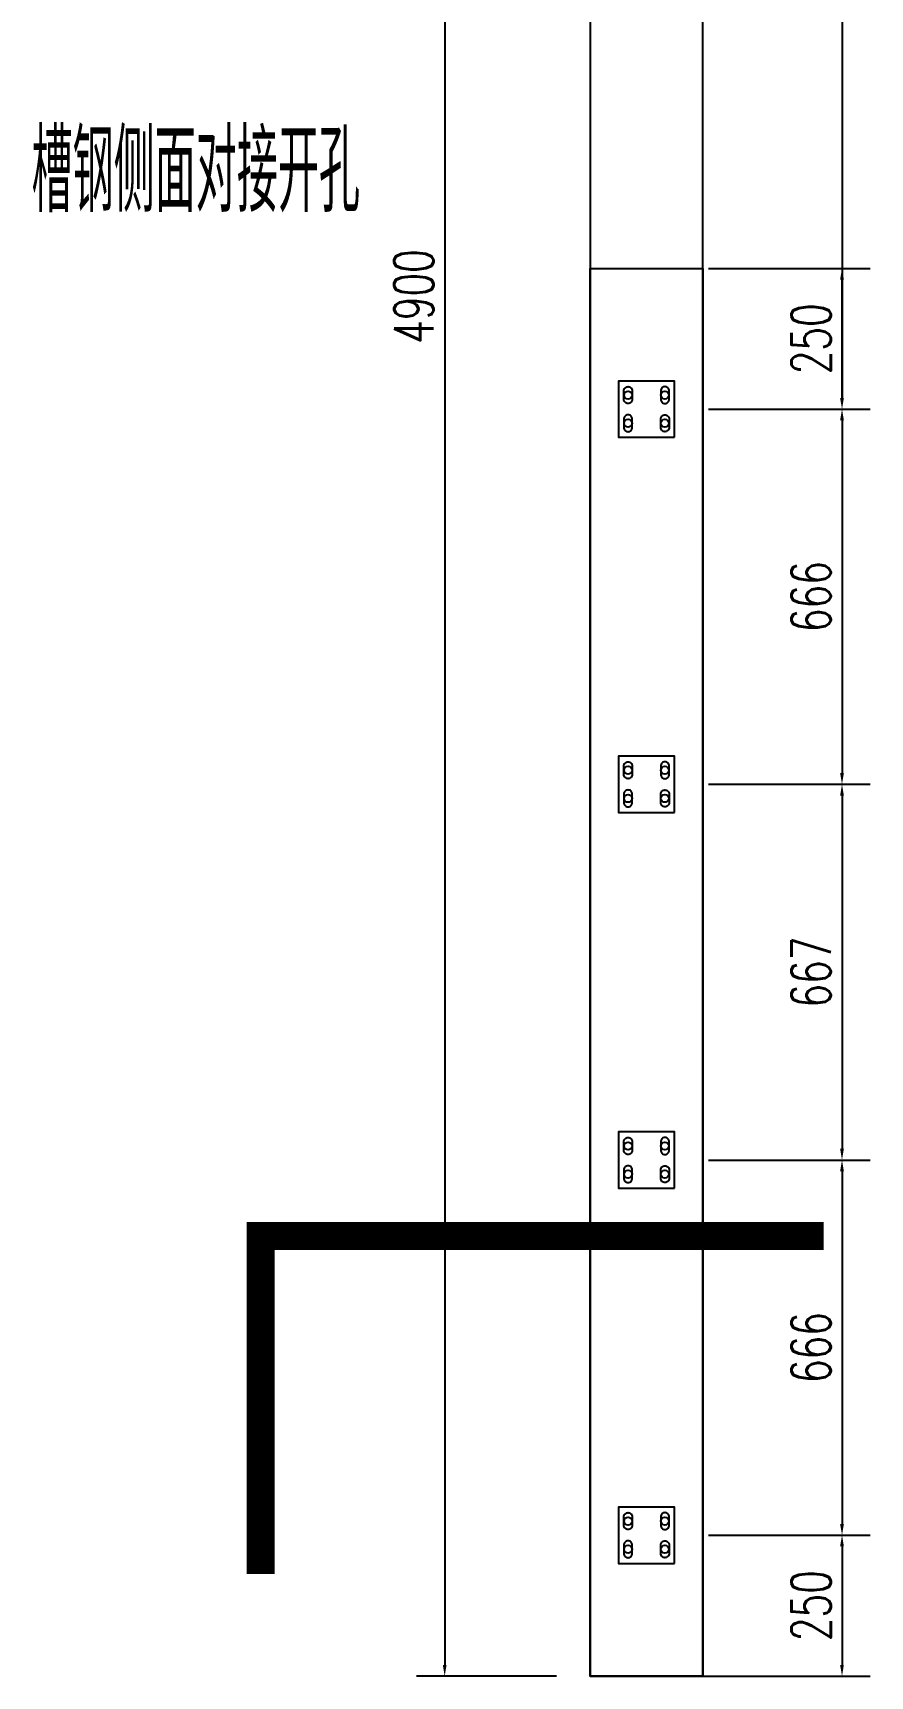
# Model space of a CAD drawing. Header units: millimetres. Extents: x -1443632 to -1307761, y 1430256 to 1527696.
# Drawn here: x -1393197 to -1391709, y 1482319 to 1485237 of the extents above; entities that cross this region are included whole.
import ezdxf

# ---------------------------------------------------------------- set-up
doc = ezdxf.new("R2010")
doc.units = ezdxf.units.MM
doc.header["$LTSCALE"] = 10
doc.layers.get('0').update_dxf_attribs({"linetype": 'CONTINUOUS'})
doc.layers.get('DEFPOINTS').update_dxf_attribs({"linetype": 'CONTINUOUS'})
for name, color, linetype in [('PUB_TEXT', 7, 'CONTINUOUS'), ('W-PLASTIC_RAILINGS塑木栏杆', 6, 'CONTINUOUS'), ('W-STEEL_FRAME钢架', 3, 'CONTINUOUS')]:
    doc.layers.add(name, color=color, linetype=linetype)
doc.styles.add('_TCH_DIM', font='SIMPLEX.shx', dxfattribs={"width": 0.7, "bigfont": 'GBCBIG.shx'})
doc.styles.add('STANDARD_T3', font='simplex.shx', dxfattribs={"width": 0.7, "bigfont": 'gbcbig.shx'})
doc.dimstyles.new('W&&20', dxfattribs={"dimtxt": 70, "dimasz": 20, "dimexe": 50, "dimexo": 60, "dimgap": 20, "dimtad": 1, "dimdec": 0, "dimzin": 0, "dimdsep": 46, "dimtxsty": 'STANDARD_T3', "dimcen": 0.09, "dimclrd": 1, "dimclre": 1, "dimclrt": 7, "dimazin": 2, "dimtfac": 1, "dimtdec": 0, "dimtix": 1, "dimtmove": 2, "dimatfit": 3, "dimfxl": 0, "dimtolj": 1, "dimtzin": 0, "dimarcsym": 0})

# ---------------------------------------------------------------- blocks, each defined once
blk = doc.blocks.new('*D317')
at = {"layer": 'DEFPOINTS', "color": 0, "transparency": 16777216}
for p in [(-1392056.6, 1487217.9), (-1392056.6, 1484568.9), (-1391759.3, 1484568.9)]:
    blk.add_point(p, dxfattribs=at)
at = {"layer": 'W-PLASTIC_RAILINGS塑木栏杆', "color": 1, "lineweight": -2, "transparency": 16777216}
for p, q in [((-1391996.6, 1487217.9), (-1391709.3, 1487217.9)), ((-1391759.3, 1487197.9), (-1391759.3, 1484588.9)), ((-1391996.6, 1484568.9), (-1391709.3, 1484568.9))]:
    blk.add_line(p, q, dxfattribs=at)
at = {"layer": 'W-PLASTIC_RAILINGS塑木栏杆', "color": 1, "transparency": 16777216}
for points in [[(-1391762.7, 1487197.9), (-1391756, 1487197.9), (-1391759.3, 1487217.9)], [(-1391762.7, 1484588.9), (-1391756, 1484588.9), (-1391759.3, 1484568.9)]]:
    blk.add_solid(points, dxfattribs=at)
at = {"layer": 'W-PLASTIC_RAILINGS塑木栏杆', "color": 7, "transparency": 16777216, "insert": (-1391814.3, 1485893.4), "char_height": 70, "attachment_point": 5, "rotation": 90, "style": 'STANDARD_T3'}
blk.add_mtext('\\A1;2649', dxfattribs=at)
blk = doc.blocks.new('*D353')
at = {"layer": 'DEFPOINTS', "color": 0, "transparency": 16777216}
for p in [(-1392206.6, 1487218.9), (-1392465.1, 1482318.9), (-1392206.6, 1482318.9)]:
    blk.add_point(p, dxfattribs=at)
at = {"layer": 'W-PLASTIC_RAILINGS塑木栏杆', "color": 1, "lineweight": -2, "transparency": 16777216}
for p, q in [((-1392266.6, 1487218.9), (-1392515.1, 1487218.9)), ((-1392465.1, 1487198.9), (-1392465.1, 1482338.9)), ((-1392266.6, 1482318.9), (-1392515.1, 1482318.9))]:
    blk.add_line(p, q, dxfattribs=at)
at = {"layer": 'W-PLASTIC_RAILINGS塑木栏杆', "color": 1, "transparency": 16777216}
for points in [[(-1392468.4, 1487198.9), (-1392461.7, 1487198.9), (-1392465.1, 1487218.9)], [(-1392468.4, 1482338.9), (-1392461.7, 1482338.9), (-1392465.1, 1482318.9)]]:
    blk.add_solid(points, dxfattribs=at)
at = {"layer": 'W-PLASTIC_RAILINGS塑木栏杆', "color": 7, "transparency": 16777216, "insert": (-1392520.1, 1484768.9), "char_height": 70, "attachment_point": 5, "rotation": 90, "style": 'STANDARD_T3'}
blk.add_mtext('\\A1;4900', dxfattribs=at)
blk = doc.blocks.new('*D355')
at = {"layer": 'DEFPOINTS', "color": 0, "transparency": 16777216}
for p in [(-1392056.6, 1482569.2), (-1392106.6, 1482318.9), (-1391759.3, 1482318.9)]:
    blk.add_point(p, dxfattribs=at)
at = {"layer": 'W-PLASTIC_RAILINGS塑木栏杆', "color": 1, "lineweight": -2, "transparency": 16777216}
for p, q in [((-1391996.6, 1482569.2), (-1391709.3, 1482569.2)), ((-1391759.3, 1482549.2), (-1391759.3, 1482338.9)), ((-1392046.6, 1482318.9), (-1391709.3, 1482318.9))]:
    blk.add_line(p, q, dxfattribs=at)
at = {"layer": 'W-PLASTIC_RAILINGS塑木栏杆', "color": 1, "transparency": 16777216}
for points in [[(-1391762.7, 1482549.2), (-1391756, 1482549.2), (-1391759.3, 1482569.2)], [(-1391762.7, 1482338.9), (-1391756, 1482338.9), (-1391759.3, 1482318.9)]]:
    blk.add_solid(points, dxfattribs=at)
at = {"layer": 'W-PLASTIC_RAILINGS塑木栏杆', "color": 7, "transparency": 16777216, "insert": (-1391814.3, 1482444.1), "char_height": 70, "attachment_point": 5, "rotation": 90, "style": 'STANDARD_T3'}
blk.add_mtext('\\A1;250', dxfattribs=at)
blk = doc.blocks.new('*D356')
at = {"layer": 'DEFPOINTS', "color": 0, "transparency": 16777216}
for p in [(-1392056.6, 1484818.9), (-1391759.3, 1484818.9), (-1392056.6, 1484568.9)]:
    blk.add_point(p, dxfattribs=at)
at = {"layer": 'W-PLASTIC_RAILINGS塑木栏杆', "color": 1, "lineweight": -2, "transparency": 16777216}
for p, q in [((-1391996.6, 1484818.9), (-1391709.3, 1484818.9)), ((-1391759.3, 1484588.9), (-1391759.3, 1484798.9)), ((-1391996.6, 1484568.9), (-1391709.3, 1484568.9))]:
    blk.add_line(p, q, dxfattribs=at)
at = {"layer": 'W-PLASTIC_RAILINGS塑木栏杆', "color": 1, "transparency": 16777216}
for points in [[(-1391762.7, 1484798.9), (-1391756, 1484798.9), (-1391759.3, 1484818.9)], [(-1391762.7, 1484588.9), (-1391756, 1484588.9), (-1391759.3, 1484568.9)]]:
    blk.add_solid(points, dxfattribs=at)
at = {"layer": 'W-PLASTIC_RAILINGS塑木栏杆', "color": 7, "transparency": 16777216, "insert": (-1391814.3, 1484693.9), "char_height": 70, "attachment_point": 5, "rotation": 90, "style": 'STANDARD_T3'}
blk.add_mtext('\\A1;250', dxfattribs=at)
blk = doc.blocks.new('*D318')
at = {"layer": 'DEFPOINTS', "color": 0, "transparency": 16777216}
for p in [(-1392056.6, 1484568.9), (-1392056.6, 1483902.7), (-1391759.3, 1483902.7)]:
    blk.add_point(p, dxfattribs=at)
at = {"layer": 'W-PLASTIC_RAILINGS塑木栏杆', "color": 1, "lineweight": -2, "transparency": 16777216}
for p, q in [((-1391996.6, 1484568.9), (-1391709.3, 1484568.9)), ((-1391759.3, 1484548.9), (-1391759.3, 1483922.7)), ((-1391996.6, 1483902.7), (-1391709.3, 1483902.7))]:
    blk.add_line(p, q, dxfattribs=at)
at = {"layer": 'W-PLASTIC_RAILINGS塑木栏杆', "color": 1, "transparency": 16777216}
for points in [[(-1391762.7, 1484548.9), (-1391756, 1484548.9), (-1391759.3, 1484568.9)], [(-1391762.7, 1483922.7), (-1391756, 1483922.7), (-1391759.3, 1483902.7)]]:
    blk.add_solid(points, dxfattribs=at)
at = {"layer": 'W-PLASTIC_RAILINGS塑木栏杆', "color": 7, "transparency": 16777216, "insert": (-1391814.3, 1484235.8), "char_height": 70, "attachment_point": 5, "rotation": 90, "style": 'STANDARD_T3'}
blk.add_mtext('\\A1;666', dxfattribs=at)
blk = doc.blocks.new('*D319')
at = {"layer": 'DEFPOINTS', "color": 0, "transparency": 16777216}
for p in [(-1392056.6, 1483902.7), (-1392056.6, 1483235.4), (-1391759.3, 1483235.4)]:
    blk.add_point(p, dxfattribs=at)
at = {"layer": 'W-PLASTIC_RAILINGS塑木栏杆', "color": 1, "lineweight": -2, "transparency": 16777216}
for p, q in [((-1391996.6, 1483902.7), (-1391709.3, 1483902.7)), ((-1391759.3, 1483882.7), (-1391759.3, 1483255.4)), ((-1391996.6, 1483235.4), (-1391709.3, 1483235.4))]:
    blk.add_line(p, q, dxfattribs=at)
at = {"layer": 'W-PLASTIC_RAILINGS塑木栏杆', "color": 1, "transparency": 16777216}
for points in [[(-1391762.7, 1483882.7), (-1391756, 1483882.7), (-1391759.3, 1483902.7)], [(-1391762.7, 1483255.4), (-1391756, 1483255.4), (-1391759.3, 1483235.4)]]:
    blk.add_solid(points, dxfattribs=at)
at = {"layer": 'W-PLASTIC_RAILINGS塑木栏杆', "color": 7, "transparency": 16777216, "insert": (-1391814.3, 1483569.1), "char_height": 70, "attachment_point": 5, "rotation": 90, "style": 'STANDARD_T3'}
blk.add_mtext('\\A1;667', dxfattribs=at)
blk = doc.blocks.new('*D320')
at = {"layer": 'DEFPOINTS', "color": 0, "transparency": 16777216}
for p in [(-1392056.6, 1483235.4), (-1392056.6, 1482569.2), (-1391759.3, 1482569.2)]:
    blk.add_point(p, dxfattribs=at)
at = {"layer": 'W-PLASTIC_RAILINGS塑木栏杆', "color": 1, "lineweight": -2, "transparency": 16777216}
for p, q in [((-1391996.6, 1483235.4), (-1391709.3, 1483235.4)), ((-1391759.3, 1483215.4), (-1391759.3, 1482589.2)), ((-1391996.6, 1482569.2), (-1391709.3, 1482569.2))]:
    blk.add_line(p, q, dxfattribs=at)
at = {"layer": 'W-PLASTIC_RAILINGS塑木栏杆', "color": 1, "transparency": 16777216}
for points in [[(-1391762.7, 1483215.4), (-1391756, 1483215.4), (-1391759.3, 1483235.4)], [(-1391762.7, 1482589.2), (-1391756, 1482589.2), (-1391759.3, 1482569.2)]]:
    blk.add_solid(points, dxfattribs=at)
at = {"layer": 'W-PLASTIC_RAILINGS塑木栏杆', "color": 7, "transparency": 16777216, "insert": (-1391814.3, 1482902.3), "char_height": 70, "attachment_point": 5, "rotation": 90, "style": 'STANDARD_T3'}
blk.add_mtext('\\A1;666', dxfattribs=at)
blk = doc.blocks.new('$matou$00000140')
blk.add_lwpolyline([(-50, 50), (50, 50), (50, -50), (-50, -50)], close=True)
for points in [[(-17.5, 40.2), (-32.5, 40.2, 0.414214), (-40, 32.7), (-40, 32.7, 0.414214), (-32.5, 25.2), (-17.5, 25.2, 0.414214), (-10, 32.7), (-10, 32.7, 0.414214)], [(17.5, 40.2), (32.5, 40.2, -0.414214), (40, 32.7), (40, 32.7, -0.414214), (32.5, 25.2), (17.5, 25.2, -0.414214), (10, 32.7), (10, 32.7, -0.414214)], [(-17.5, -40.2), (-32.5, -40.2, -0.414214), (-40, -32.7), (-40, -32.7, -0.414214), (-32.5, -25.2), (-17.5, -25.2, -0.414214), (-10, -32.7), (-10, -32.7, -0.414214)], [(17.5, -40.2), (32.5, -40.2, 0.414214), (40, -32.7), (40, -32.7, 0.414214), (32.5, -25.2), (17.5, -25.2, 0.414214), (10, -32.7), (10, -32.7, 0.414214)]]:
    blk.add_lwpolyline(points, format="xyb", close=True)

msp = doc.modelspace()

# ---------------------------------------------------------------- linework, layer by layer
at = {"color": 3, "const_width": 50}
msp.add_lwpolyline([(-1392792, 1482500.5), (-1392792, 1483100.5), (-1391792, 1483100.5)], dxfattribs=at)
at = {"layer": 'W-STEEL_FRAME钢架', "color": 4}
for points in [[(-1392206.6, 1482318.9), (-1392006.6, 1482318.9), (-1392006.6, 1487218.9), (-1392206.6, 1487218.9)], [(-1392006.6, 1484818.9), (-1392006.6, 1482318.9), (-1392206.6, 1482318.9), (-1392206.6, 1484818.9)]]:
    msp.add_lwpolyline(points, close=True, dxfattribs=at)
at = {"layer": 'W-STEEL_FRAME钢架', "color": 2}
for centre in [(-1392139.3, 1484593.9), (-1392074, 1484593.9), (-1392139.3, 1484543.9), (-1392074, 1484543.9), (-1392139.3, 1483927.7), (-1392074, 1483927.7), (-1392139.3, 1483877.7), (-1392074, 1483877.7), (-1392139.3, 1483260.4), (-1392074, 1483260.4), (-1392139.3, 1483210.4), (-1392074, 1483210.4), (-1392139.3, 1482594.2), (-1392074, 1482594.2), (-1392139.3, 1482544.2), (-1392074, 1482544.2)]:
    msp.add_circle(centre, 7, dxfattribs=at)

# ---------------------------------------------------------------- block references
at = {"yscale": -1, "rotation": 90.00000000000001}
for p in [(-1392106.6, 1484568.9), (-1392106.6, 1483902.7), (-1392106.6, 1483235.4), (-1392106.6, 1482569.2)]:
    msp.add_blockref('$matou$00000140', p, dxfattribs=at)

# ---------------------------------------------------------------- texts
at = {"layer": 'PUB_TEXT', "color": 7, "style": '_TCH_DIM', "width": 0.7}
msp.add_text('槽钢侧面对接开孔', height=144.68, dxfattribs=at).set_placement((-1393198.9, 1484919.1))

# ---------------------------------------------------------------- dimensions: what is measured, and where the dimension line sits
at = {"layer": 'W-PLASTIC_RAILINGS塑木栏杆'}
for base, p1, p2, picture, middle in [((-1392465.1, 1482318.9), (-1392206.6, 1487218.9), (-1392206.6, 1482318.9), '*D353', (-1392520.1, 1484768.9)), ((-1391759.3, 1484568.9), (-1392056.6, 1487217.9), (-1392056.6, 1484568.9), '*D317', (-1391814.3, 1485893.4)), ((-1391759.3, 1484818.9), (-1392056.6, 1484568.9), (-1392056.6, 1484818.9), '*D356', (-1391814.3, 1484693.9)), ((-1391759.3, 1483902.7), (-1392056.6, 1484568.9), (-1392056.6, 1483902.7), '*D318', (-1391814.3, 1484235.8)), ((-1391759.3, 1483235.4), (-1392056.6, 1483902.7), (-1392056.6, 1483235.4), '*D319', (-1391814.3, 1483569.1)), ((-1391759.3, 1482569.2), (-1392056.6, 1483235.4), (-1392056.6, 1482569.2), '*D320', (-1391814.3, 1482902.3)), ((-1391759.3, 1482318.9), (-1392056.6, 1482569.2), (-1392106.6, 1482318.9), '*D355', (-1391814.3, 1482444.1))]:
    dim = msp.add_linear_dim(base=base, p1=p1, p2=p2, angle=270, dimstyle='W&&20', dxfattribs=at)
    dim.commit()
    dim.dimension.update_dxf_attribs({"geometry": picture, "text_midpoint": middle})

doc.saveas('drawing.dxf')
